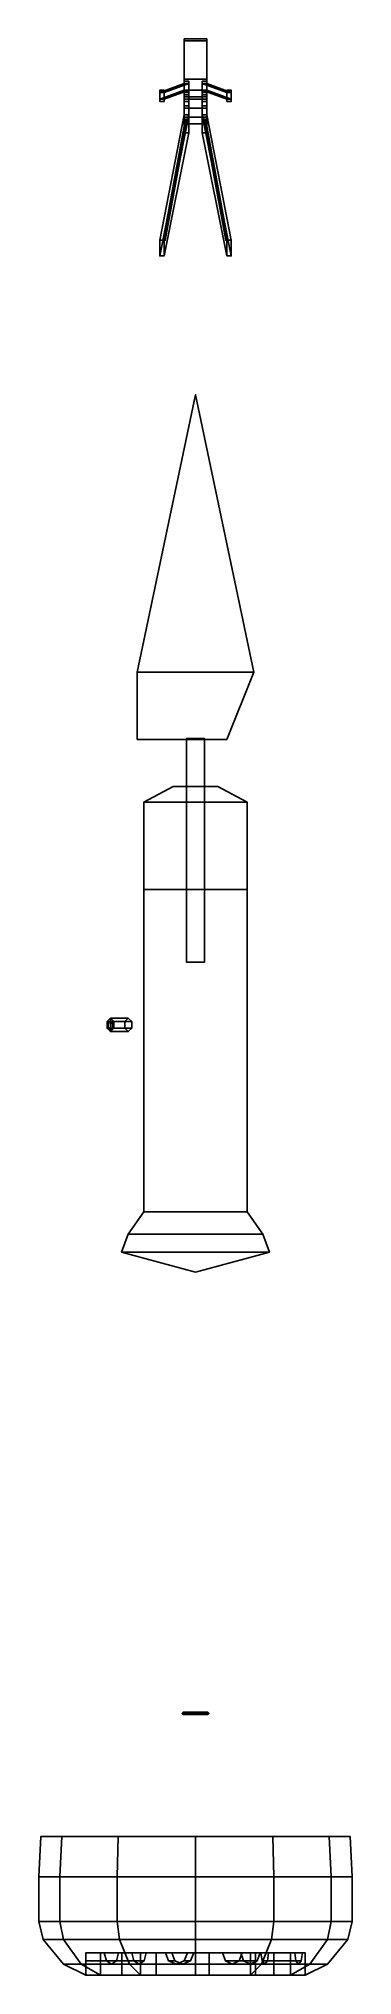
# Model space of a CAD drawing. Extents: x -0.7 to 0.7, y -4.27 to 4.38.
import ezdxf

# ---------------------------------------------------------------- set-up
doc = ezdxf.new("R2010")
doc.units = 0
doc.layers.get('0').update_dxf_attribs({"linetype": 'CONTINUOUS'})

msp = doc.modelspace()

# ---------------------------------------------------------------- linework, layer by layer
for points in [[(0.05, 4.12, -0.5), (-0.05, 4.12, -0.5), (-0.05, 4.38, -0.43), (0.05, 4.38, -0.43)], [(0.05, 4.38, -0.43), (-0.05, 4.38, -0.43), (-0.05, 4.37, -0.41), (0.05, 4.37, -0.41)], [(-0.05, 4, -0.44), (-0.05, 4.11, -0.41), (-0.05, 4.37, -0.41), (-0.05, 4.38, -0.43)], [(-0.05, 4.03, -0.48), (-0.05, 4, -0.44), (-0.05, 4.38, -0.43), (-0.05, 4.12, -0.5)], [(0.05, 4.37, -0.41), (-0.05, 4.37, -0.41), (-0.05, 4.2, -0.39), (0.05, 4.2, -0.39)], [(-0.05, 4.11, -0.41), (-0.05, 4.15, -0.39), (-0.05, 4.2, -0.39), (-0.05, 4.37, -0.41)], [(0.05, 4.11, -0.41), (0.05, 4, -0.44), (0.05, 4.38, -0.43), (0.05, 4.37, -0.41)], [(0.05, 4, -0.44), (0.05, 4.03, -0.48), (0.05, 4.12, -0.5), (0.05, 4.38, -0.43)], [(0.05, 4.15, -0.39), (0.05, 4.11, -0.41), (0.05, 4.37, -0.41), (0.05, 4.2, -0.39)], [(-0.03, 4.18, -0.3), (-0.05, 4.18, -0.3), (-0.16, 4.14, -0.12), (-0.14, 4.14, -0.12)], [(-0.05, 4.18, -0.3), (-0.05, 4.15, -0.3), (-0.16, 4.11, -0.12), (-0.16, 4.14, -0.12)], [(-0.03, 4.15, -0.3), (-0.03, 4.18, -0.3), (-0.14, 4.14, -0.12), (-0.14, 4.11, -0.12)], [(0.05, 4.2, -0.39), (-0.05, 4.2, -0.39), (-0.05, 4.15, -0.39), (0.05, 4.15, -0.39)], [(-0.05, 4.15, -0.31), (-0.05, 4.18, -0.3), (-0.05, 4.19, -0.32), (-0.05, 4.15, -0.38)], [(-0.05, 4.19, -0.32), (-0.03, 4.19, -0.32), (-0.03, 4.15, -0.38), (-0.05, 4.15, -0.38)], [(-0.05, 4.18, -0.3), (-0.03, 4.18, -0.3), (-0.03, 4.19, -0.32), (-0.05, 4.19, -0.32)], [(-0.05, 4.15, -0.31), (-0.05, 4.15, -0.3), (-0.05, 4.18, -0.3), (-0.05, 4.15, -0.31)], [(-0.03, 4.18, -0.3), (-0.03, 4.15, -0.31), (-0.03, 4.15, -0.38), (-0.03, 4.19, -0.32)], [(-0.03, 4.15, -0.3), (-0.03, 4.15, -0.31), (-0.03, 4.15, -0.31), (-0.03, 4.18, -0.3)], [(0.03, 4.15, -0.31), (0.03, 4.18, -0.3), (0.03, 4.19, -0.32), (0.03, 4.15, -0.38)], [(0.03, 4.19, -0.32), (0.05, 4.19, -0.32), (0.05, 4.15, -0.38), (0.03, 4.15, -0.38)], [(0.03, 4.18, -0.3), (0.05, 4.18, -0.3), (0.05, 4.19, -0.32), (0.03, 4.19, -0.32)], [(0.05, 4.18, -0.3), (0.03, 4.18, -0.3), (0.14, 4.14, -0.12), (0.16, 4.14, -0.12)], [(0.03, 4.18, -0.3), (0.03, 4.15, -0.3), (0.14, 4.11, -0.12), (0.14, 4.14, -0.12)], [(0.03, 4.15, -0.31), (0.03, 4.15, -0.3), (0.03, 4.18, -0.3), (0.03, 4.15, -0.31)], [(0.05, 4.18, -0.3), (0.05, 4.15, -0.31), (0.05, 4.15, -0.38), (0.05, 4.19, -0.32)], [(0.05, 4.15, -0.3), (0.05, 4.18, -0.3), (0.16, 4.14, -0.12), (0.16, 4.11, -0.12)], [(0.05, 4.15, -0.3), (0.05, 4.15, -0.31), (0.05, 4.15, -0.31), (0.05, 4.18, -0.3)], [(-0.05, 4.15, -0.3), (-0.03, 4.15, -0.3), (-0.14, 4.11, -0.12), (-0.16, 4.11, -0.12)], [(-0.16, 4.15, -0.12), (-0.16, 4.1, -0.12), (-0.16, 4.1, -0.02), (-0.16, 4.15, -0.02)], [(-0.14, 4.15, -0.12), (-0.16, 4.15, -0.12), (-0.16, 4.15, -0.02), (-0.14, 4.15, -0.02)], [(-0.14, 4.14, -0.12), (-0.16, 4.14, -0.12), (-0.16, 4.15, -0.12), (-0.14, 4.15, -0.12)], [(-0.16, 4.11, -0.12), (-0.14, 4.11, -0.12), (-0.14, 4.1, -0.12), (-0.16, 4.1, -0.12)], [(-0.16, 4.1, -0.12), (-0.14, 4.1, -0.12), (-0.14, 4.1, -0.02), (-0.16, 4.1, -0.02)], [(-0.14, 4.1, -0.12), (-0.14, 4.15, -0.12), (-0.14, 4.15, -0.02), (-0.14, 4.1, -0.02)], [(-0.05, 4.1, -0.39), (-0.05, 4.15, -0.38), (-0.05, 4.15, -0.39), (-0.05, 4.11, -0.41)], [(-0.05, 4.15, -0.38), (-0.03, 4.15, -0.38), (-0.03, 4.15, -0.39), (-0.05, 4.15, -0.39)], [(-0.05, 4.03, -0.35), (-0.05, 4.08, -0.33), (-0.05, 4.15, -0.38), (-0.05, 4.1, -0.39)], [(-0.05, 4.14, -0.31), (-0.03, 4.14, -0.31), (-0.03, 4.15, -0.31), (-0.05, 4.15, -0.31)], [(-0.05, 4.15, -0.31), (-0.03, 4.15, -0.31), (-0.03, 4.15, -0.3), (-0.05, 4.15, -0.3)], [(-0.05, 4.14, -0.31), (-0.05, 4.15, -0.31), (-0.05, 4.15, -0.38), (-0.05, 4.08, -0.33)], [(-0.05, 4.13, -0.3), (-0.03, 4.13, -0.3), (-0.03, 4.14, -0.31), (-0.05, 4.14, -0.31)], [(-0.05, 4.08, -0.32), (-0.05, 4.13, -0.3), (-0.05, 4.14, -0.31), (-0.05, 4.08, -0.33)], [(-0.05, 4.08, -0.32), (-0.03, 4.08, -0.32), (-0.03, 4.13, -0.3), (-0.05, 4.13, -0.3)], [(0.05, 4.07, -0.5), (-0.05, 4.07, -0.5), (-0.05, 4.12, -0.5), (0.05, 4.12, -0.5)], [(-0.05, 4.07, -0.5), (-0.05, 4.03, -0.48), (-0.05, 4.12, -0.5), (-0.05, 4.07, -0.5)], [(0.05, 4.11, -0.41), (-0.05, 4.11, -0.41), (-0.05, 4, -0.44), (0.05, 4, -0.44)], [(-0.03, 4.1, -0.39), (-0.05, 4.1, -0.39), (-0.05, 4.11, -0.41), (-0.03, 4.11, -0.41)], [(-0.03, 4.03, -0.35), (-0.05, 4.03, -0.35), (-0.05, 4.1, -0.39), (-0.03, 4.1, -0.39)], [(-0.05, 3.96, -0.32), (-0.05, 4.04, -0.32), (-0.05, 4.08, -0.33), (-0.05, 4.03, -0.35)], [(-0.05, 4.04, -0.32), (-0.03, 4.04, -0.32), (-0.03, 4.08, -0.33), (-0.05, 4.08, -0.33)], [(-0.05, 4.08, -0.33), (-0.03, 4.08, -0.33), (-0.03, 4.08, -0.32), (-0.05, 4.08, -0.32)], [(0.05, 4.03, -0.48), (-0.05, 4.03, -0.48), (-0.05, 4.07, -0.5), (0.05, 4.07, -0.5)], [(-0.03, 4.15, -0.38), (-0.03, 4.1, -0.39), (-0.03, 4.11, -0.41), (-0.03, 4.15, -0.39)], [(0.03, 4.11, -0.41), (0.03, 4.15, -0.39), (-0.03, 4.15, -0.39), (-0.03, 4.11, -0.41)], [(-0.03, 4.08, -0.33), (-0.03, 4.03, -0.35), (-0.03, 4.1, -0.39), (-0.03, 4.15, -0.38)], [(-0.03, 4.15, -0.31), (-0.03, 4.14, -0.31), (-0.03, 4.08, -0.33), (-0.03, 4.15, -0.38)], [(-0.03, 4.13, -0.3), (-0.03, 4.08, -0.32), (-0.03, 4.08, -0.33), (-0.03, 4.14, -0.31)], [(-0.03, 4.04, -0.32), (-0.03, 3.96, -0.32), (-0.03, 4.03, -0.35), (-0.03, 4.08, -0.33)], [(0.03, 4.15, -0.38), (0.05, 4.15, -0.38), (0.05, 4.15, -0.39), (0.03, 4.15, -0.39)], [(0.03, 4.1, -0.39), (0.03, 4.15, -0.38), (0.03, 4.15, -0.39), (0.03, 4.11, -0.41)], [(0.03, 4.15, -0.3), (0.05, 4.15, -0.3), (0.16, 4.11, -0.12), (0.14, 4.11, -0.12)], [(0.03, 4.03, -0.35), (0.03, 4.08, -0.33), (0.03, 4.15, -0.38), (0.03, 4.1, -0.39)], [(0.03, 4.14, -0.31), (0.05, 4.14, -0.31), (0.05, 4.15, -0.31), (0.03, 4.15, -0.31)], [(0.03, 4.15, -0.31), (0.05, 4.15, -0.31), (0.05, 4.15, -0.3), (0.03, 4.15, -0.3)], [(0.03, 4.14, -0.31), (0.03, 4.15, -0.31), (0.03, 4.15, -0.38), (0.03, 4.08, -0.33)], [(0.03, 4.13, -0.3), (0.05, 4.13, -0.3), (0.05, 4.14, -0.31), (0.03, 4.14, -0.31)], [(0.03, 4.08, -0.32), (0.03, 4.13, -0.3), (0.03, 4.14, -0.31), (0.03, 4.08, -0.33)], [(0.03, 4.08, -0.32), (0.05, 4.08, -0.32), (0.05, 4.13, -0.3), (0.03, 4.13, -0.3)], [(0.05, 4.1, -0.39), (0.03, 4.1, -0.39), (0.03, 4.11, -0.41), (0.05, 4.11, -0.41)], [(0.05, 4.03, -0.35), (0.03, 4.03, -0.35), (0.03, 4.1, -0.39), (0.05, 4.1, -0.39)], [(0.03, 3.96, -0.32), (0.03, 4.04, -0.32), (0.03, 4.08, -0.33), (0.03, 4.03, -0.35)], [(0.03, 4.04, -0.32), (0.05, 4.04, -0.32), (0.05, 4.08, -0.33), (0.03, 4.08, -0.33)], [(0.03, 4.08, -0.33), (0.05, 4.08, -0.33), (0.05, 4.08, -0.32), (0.03, 4.08, -0.32)], [(0.05, 4.15, -0.38), (0.05, 4.1, -0.39), (0.05, 4.11, -0.41), (0.05, 4.15, -0.39)], [(0.05, 4.08, -0.33), (0.05, 4.03, -0.35), (0.05, 4.1, -0.39), (0.05, 4.15, -0.38)], [(0.05, 4.15, -0.31), (0.05, 4.14, -0.31), (0.05, 4.08, -0.33), (0.05, 4.15, -0.38)], [(0.05, 4.13, -0.3), (0.05, 4.08, -0.32), (0.05, 4.08, -0.33), (0.05, 4.14, -0.31)], [(0.05, 4.03, -0.48), (0.05, 4.07, -0.5), (0.05, 4.07, -0.5), (0.05, 4.12, -0.5)], [(0.05, 4.04, -0.32), (0.05, 3.96, -0.32), (0.05, 4.03, -0.35), (0.05, 4.08, -0.33)], [(0.16, 4.14, -0.12), (0.14, 4.14, -0.12), (0.14, 4.15, -0.12), (0.16, 4.15, -0.12)], [(0.14, 4.15, -0.12), (0.14, 4.1, -0.12), (0.14, 4.1, -0.02), (0.14, 4.15, -0.02)], [(0.16, 4.15, -0.12), (0.14, 4.15, -0.12), (0.14, 4.15, -0.02), (0.16, 4.15, -0.02)], [(0.14, 4.11, -0.12), (0.16, 4.11, -0.12), (0.16, 4.1, -0.12), (0.14, 4.1, -0.12)], [(0.14, 4.1, -0.12), (0.16, 4.1, -0.12), (0.16, 4.1, -0.02), (0.14, 4.1, -0.02)], [(0.16, 4.1, -0.12), (0.16, 4.15, -0.12), (0.16, 4.15, -0.02), (0.16, 4.1, -0.02)], [(-0.16, 3.41, -0.11), (-0.16, 3.48, -0.11), (-0.05, 4.04, -0.32), (-0.05, 3.96, -0.32)], [(-0.16, 3.48, -0.11), (-0.14, 3.48, -0.11), (-0.03, 4.04, -0.32), (-0.05, 4.04, -0.32)], [(-0.04, 4.02, -0.435), (-0.045, 4.02, -0.44), (-0.145, 3.48, -0.14), (-0.14, 3.48, -0.135)], [(-0.045, 4.02, -0.44), (-0.04, 4.02, -0.445), (-0.14, 3.48, -0.145), (-0.145, 3.48, -0.14)], [(-0.14, 3.48, -0.11), (-0.14, 3.41, -0.11), (-0.03, 3.96, -0.32), (-0.03, 4.04, -0.32)], [(-0.035, 4.02, -0.44), (-0.04, 4.02, -0.435), (-0.14, 3.48, -0.135), (-0.135, 3.48, -0.14)], [(-0.04, 4.02, -0.445), (-0.035, 4.02, -0.44), (-0.135, 3.48, -0.14), (-0.14, 3.48, -0.145)], [(0.05, 4, -0.44), (-0.05, 4, -0.44), (-0.05, 4.03, -0.48), (0.05, 4.03, -0.48)], [(-0.03, 3.96, -0.32), (-0.05, 3.96, -0.32), (-0.05, 4.03, -0.35), (-0.03, 4.03, -0.35)], [(0.14, 3.41, -0.11), (0.14, 3.48, -0.11), (0.03, 4.04, -0.32), (0.03, 3.96, -0.32)], [(0.14, 3.48, -0.11), (0.16, 3.48, -0.11), (0.05, 4.04, -0.32), (0.03, 4.04, -0.32)], [(0.05, 3.96, -0.32), (0.03, 3.96, -0.32), (0.03, 4.03, -0.35), (0.05, 4.03, -0.35)], [(0.04, 4.02, -0.435), (0.035, 4.02, -0.44), (0.135, 3.48, -0.14), (0.14, 3.48, -0.135)], [(0.035, 4.02, -0.44), (0.04, 4.02, -0.445), (0.14, 3.48, -0.145), (0.135, 3.48, -0.14)], [(0.045, 4.02, -0.44), (0.04, 4.02, -0.435), (0.14, 3.48, -0.135), (0.145, 3.48, -0.14)], [(0.04, 4.02, -0.445), (0.045, 4.02, -0.44), (0.145, 3.48, -0.14), (0.14, 3.48, -0.145)], [(0.16, 3.48, -0.11), (0.16, 3.41, -0.11), (0.05, 3.96, -0.32), (0.05, 4.04, -0.32)], [(-0.14, 3.41, -0.11), (-0.16, 3.41, -0.11), (-0.05, 3.96, -0.32), (-0.03, 3.96, -0.32)], [(0.16, 3.41, -0.11), (0.14, 3.41, -0.11), (0.03, 3.96, -0.32), (0.05, 3.96, -0.32)], [(0.26, 1.55, -0.37), (-0.26, 1.55, -0.37), (0, 2.79, -0.26)], [(0.14, 1.25, -0.41), (-0.26, 1.25, -0.41), (-0.26, 1.55, -0.37), (0.26, 1.55, -0.37)], [(-0.04, 1.255, -0.75), (-0.04, 0.255, -0.75), (-0.04, 0.255, -0.735), (-0.04, 1.255, -0.735)], [(0.04, 1.255, -0.735), (0.04, 1.255, -0.75), (-0.04, 1.255, -0.75), (-0.04, 1.255, -0.735)], [(0.04, 1.255, -0.75), (0.04, 0.255, -0.75), (-0.04, 0.255, -0.75), (-0.04, 1.255, -0.75)], [(-0.04, 1.255, -0.735), (-0.04, 0.255, -0.735), (0.04, 0.255, -0.735), (0.04, 1.255, -0.735)], [(0.04, 0.255, -0.735), (0.04, 0.255, -0.75), (0.04, 1.255, -0.75), (0.04, 1.255, -0.735)], [(0.23, 0.97, -0.78), (-0.23, 0.97, -0.78), (-0.1, 1.04, -0.78), (0.1, 1.04, -0.78)], [(0.23, 0.58, -0.78), (-0.23, 0.58, -0.78), (-0.23, 0.97, -0.78), (0.23, 0.97, -0.78)], [(0.23, -0.86, -0.78), (-0.23, -0.86, -0.78), (-0.23, 0.58, -0.78), (0.23, 0.58, -0.78)], [(-0.38, 0.005, -1.02), (-0.395, -0.01, -1.02), (-0.315, -0.01, -0.56), (-0.3, 0.005, -0.56)], [(-0.38, -0.01, -1.02), (-0.39, -0.02, -1.02), (-0.395, -0.01, -1.02), (-0.38, 0.005, -1.02)], [(-0.365, -0.01, -1.02), (-0.38, 0.005, -1.02), (-0.3, 0.005, -0.56), (-0.285, -0.01, -0.56)], [(-0.37, -0.02, -1.02), (-0.38, -0.01, -1.02), (-0.38, 0.005, -1.02), (-0.365, -0.01, -1.02)], [(-0.395, -0.01, -1.02), (-0.395, -0.04, -1.02), (-0.315, -0.04, -0.56), (-0.315, -0.01, -0.56)], [(-0.39, -0.02, -1.02), (-0.39, -0.04, -1.02), (-0.395, -0.04, -1.02), (-0.395, -0.01, -1.02)], [(-0.395, -0.04, -1.02), (-0.38, -0.055, -1.02), (-0.3, -0.055, -0.56), (-0.315, -0.04, -0.56)], [(-0.39, -0.04, -1.02), (-0.38, -0.05, -1.02), (-0.38, -0.055, -1.02), (-0.395, -0.04, -1.02)], [(-0.38, -0.01, -1.08), (-0.39, -0.02, -1.08), (-0.39, -0.02, -1.02), (-0.38, -0.01, -1.02)], [(-0.39, -0.04, -1.08), (-0.39, -0.02, -1.08), (-0.38, -0.01, -1.08), (-0.38, -0.05, -1.08)], [(-0.39, -0.02, -1.08), (-0.39, -0.04, -1.08), (-0.39, -0.04, -1.02), (-0.39, -0.02, -1.02)], [(-0.39, -0.04, -1.08), (-0.38, -0.05, -1.08), (-0.38, -0.05, -1.02), (-0.39, -0.04, -1.02)], [(-0.37, -0.02, -1.08), (-0.38, -0.01, -1.08), (-0.38, -0.01, -1.02), (-0.37, -0.02, -1.02)], [(-0.38, -0.05, -1.08), (-0.38, -0.01, -1.08), (-0.37, -0.02, -1.08), (-0.37, -0.04, -1.08)], [(-0.38, -0.055, -1.02), (-0.365, -0.04, -1.02), (-0.285, -0.04, -0.56), (-0.3, -0.055, -0.56)], [(-0.38, -0.05, -1.08), (-0.37, -0.04, -1.08), (-0.37, -0.04, -1.02), (-0.38, -0.05, -1.02)], [(-0.38, -0.05, -1.02), (-0.37, -0.04, -1.02), (-0.365, -0.04, -1.02), (-0.38, -0.055, -1.02)], [(-0.37, -0.04, -1.02), (-0.37, -0.02, -1.02), (-0.365, -0.01, -1.02), (-0.365, -0.04, -1.02)], [(-0.37, -0.04, -1.08), (-0.37, -0.02, -1.08), (-0.37, -0.02, -1.02), (-0.37, -0.04, -1.02)], [(-0.365, -0.04, -1.02), (-0.365, -0.01, -1.02), (-0.285, -0.01, -0.56), (-0.285, -0.04, -0.56)], [(0.3, -0.96, -0.65), (-0.3, -0.96, -0.65), (-0.23, -0.86, -0.78), (0.23, -0.86, -0.78)], [(0.33, -1.04, -0.52), (-0.33, -1.04, -0.52), (-0.3, -0.96, -0.65), (0.3, -0.96, -0.65)], [(0, -1.13, -0.52), (0, -1.13, -0.52), (-0.33, -1.04, -0.52), (0.33, -1.04, -0.52)], [(-0.0389, -3.095, 0.8811), (-0.0424, -3.1, 0.8776), (-0.06, -3.1, 0.92), (-0.055, -3.095, 0.92)], [(-0.055, -3.095, 0.92), (-0.06, -3.1, 0.92), (-0.0424, -3.1, 0.9624), (-0.0389, -3.095, 0.9589)], [(-0.0424, -3.1, 0.8776), (-0.0389, -3.105, 0.8811), (-0.055, -3.105, 0.92), (-0.06, -3.1, 0.92)], [(-0.06, -3.1, 0.92), (-0.055, -3.105, 0.92), (-0.0389, -3.105, 0.9589), (-0.0424, -3.1, 0.9624)], [(0.0479, -3.1, 0.925), (0.055, -3.095, 0.92), (-0.055, -3.095, 0.92), (-0.0479, -3.1, 0.925)], [(0.055, -3.095, 0.92), (0.0479, -3.1, 0.915), (-0.0479, -3.1, 0.915), (-0.055, -3.095, 0.92)], [(-0.0354, -3.1, 0.8846), (-0.0389, -3.095, 0.8811), (-0.055, -3.095, 0.92), (-0.05, -3.1, 0.92)], [(-0.05, -3.1, 0.92), (-0.055, -3.095, 0.92), (-0.0389, -3.095, 0.9589), (-0.0354, -3.1, 0.9554)], [(0.055, -3.105, 0.92), (0.0479, -3.1, 0.925), (-0.0479, -3.1, 0.925), (-0.055, -3.105, 0.92)], [(0.0479, -3.1, 0.915), (0.055, -3.105, 0.92), (-0.055, -3.105, 0.92), (-0.0479, -3.1, 0.915)], [(-0.0389, -3.105, 0.8811), (-0.0354, -3.1, 0.8846), (-0.05, -3.1, 0.92), (-0.055, -3.105, 0.92)], [(-0.055, -3.105, 0.92), (-0.05, -3.1, 0.92), (-0.0354, -3.1, 0.9554), (-0.0389, -3.105, 0.9589)], [(0, -3.095, 0.865), (0, -3.1, 0.86), (-0.0424, -3.1, 0.8776), (-0.0389, -3.095, 0.8811)], [(-0.0389, -3.095, 0.9589), (-0.0424, -3.1, 0.9624), (0, -3.1, 0.98), (0, -3.095, 0.975)], [(0, -3.1, 0.86), (0, -3.105, 0.865), (-0.0389, -3.105, 0.8811), (-0.0424, -3.1, 0.8776)], [(-0.0424, -3.1, 0.9624), (-0.0389, -3.105, 0.9589), (0, -3.105, 0.975), (0, -3.1, 0.98)], [(0, -3.1, 0.87), (0, -3.095, 0.865), (-0.0389, -3.095, 0.8811), (-0.0354, -3.1, 0.8846)], [(-0.0354, -3.1, 0.9554), (-0.0389, -3.095, 0.9589), (0, -3.095, 0.975), (0, -3.1, 0.97)], [(0, -3.105, 0.865), (0, -3.1, 0.87), (-0.0354, -3.1, 0.8846), (-0.0389, -3.105, 0.8811)], [(-0.0389, -3.105, 0.9589), (-0.0354, -3.1, 0.9554), (0, -3.1, 0.97), (0, -3.105, 0.975)], [(-0.005, -3.1, 0.9679), (0, -3.095, 0.975), (0, -3.095, 0.76), (-0.005, -3.1, 0.76)], [(0, -3.105, 0.975), (-0.005, -3.1, 0.9679), (-0.005, -3.1, 0.76), (0, -3.105, 0.76)], [(0, -3.095, 0.975), (0.005, -3.1, 0.9679), (0.005, -3.1, 0.76), (0, -3.095, 0.76)], [(0.0354, -3.1, 0.8846), (0.0389, -3.095, 0.8811), (0, -3.095, 0.865), (0, -3.1, 0.87)], [(0.0389, -3.095, 0.8811), (0.0424, -3.1, 0.8776), (0, -3.1, 0.86), (0, -3.095, 0.865)], [(0, -3.1, 0.97), (0, -3.095, 0.975), (0.0389, -3.095, 0.9589), (0.0354, -3.1, 0.9554)], [(0, -3.095, 0.975), (0, -3.1, 0.98), (0.0424, -3.1, 0.9624), (0.0389, -3.095, 0.9589)], [(0.005, -3.1, 0.9679), (0, -3.105, 0.975), (0, -3.105, 0.76), (0.005, -3.1, 0.76)], [(0.0389, -3.105, 0.8811), (0.0354, -3.1, 0.8846), (0, -3.1, 0.87), (0, -3.105, 0.865)], [(0.0424, -3.1, 0.8776), (0.0389, -3.105, 0.8811), (0, -3.105, 0.865), (0, -3.1, 0.86)], [(0, -3.105, 0.975), (0, -3.1, 0.97), (0.0354, -3.1, 0.9554), (0.0389, -3.105, 0.9589)], [(0, -3.1, 0.98), (0, -3.105, 0.975), (0.0389, -3.105, 0.9589), (0.0424, -3.1, 0.9624)], [(0.05, -3.1, 0.92), (0.055, -3.095, 0.92), (0.0389, -3.095, 0.8811), (0.0354, -3.1, 0.8846)], [(0.0354, -3.1, 0.9554), (0.0389, -3.095, 0.9589), (0.055, -3.095, 0.92), (0.05, -3.1, 0.92)], [(0.055, -3.105, 0.92), (0.05, -3.1, 0.92), (0.0354, -3.1, 0.8846), (0.0389, -3.105, 0.8811)], [(0.0389, -3.105, 0.9589), (0.0354, -3.1, 0.9554), (0.05, -3.1, 0.92), (0.055, -3.105, 0.92)], [(0.055, -3.095, 0.92), (0.06, -3.1, 0.92), (0.0424, -3.1, 0.8776), (0.0389, -3.095, 0.8811)], [(0.0389, -3.095, 0.9589), (0.0424, -3.1, 0.9624), (0.06, -3.1, 0.92), (0.055, -3.095, 0.92)], [(0.06, -3.1, 0.92), (0.055, -3.105, 0.92), (0.0389, -3.105, 0.8811), (0.0424, -3.1, 0.8776)], [(0.0424, -3.1, 0.9624), (0.0389, -3.105, 0.9589), (0.055, -3.105, 0.92), (0.06, -3.1, 0.92)], [(-0.6062, -3.83, -0.34), (-0.7, -3.83, 0.01), (-0.69, -3.65, 0.01), (-0.5976, -3.65, -0.335)], [(-0.7, -3.83, 0.01), (-0.6062, -3.83, 0.36), (-0.5976, -3.65, 0.355), (-0.69, -3.65, 0.01)], [(-0.35, -3.83, -0.5962), (-0.6062, -3.83, -0.34), (-0.5976, -3.65, -0.335), (-0.345, -3.65, -0.5876)], [(-0.6062, -3.83, 0.36), (-0.35, -3.83, 0.6162), (-0.345, -3.65, 0.6076), (-0.5976, -3.65, 0.355)], [(0, -3.83, -0.69), (-0.35, -3.83, -0.5962), (-0.345, -3.65, -0.5876), (0, -3.65, -0.68)], [(-0.35, -3.83, 0.6162), (0, -3.83, 0.71), (0, -3.65, 0.7), (-0.345, -3.65, 0.6076)], [(0.35, -3.83, -0.5962), (0, -3.83, -0.69), (0, -3.65, -0.68), (0.345, -3.65, -0.5876)], [(0, -3.83, 0.71), (0.35, -3.83, 0.6162), (0.345, -3.65, 0.6076), (0, -3.65, 0.7)], [(0.6062, -3.83, -0.34), (0.35, -3.83, -0.5962), (0.345, -3.65, -0.5876), (0.5976, -3.65, -0.335)], [(0.35, -3.83, 0.6162), (0.6062, -3.83, 0.36), (0.5976, -3.65, 0.355), (0.345, -3.65, 0.6076)], [(0.7, -3.83, 0.01), (0.6062, -3.83, -0.34), (0.5976, -3.65, -0.335), (0.69, -3.65, 0.01)], [(0.6062, -3.83, 0.36), (0.7, -3.83, 0.01), (0.69, -3.65, 0.01), (0.5976, -3.65, 0.355)], [(-0.6062, -3.83, 0.36), (-0.7, -3.83, 0.01), (-0.7, -4.03, 0.01), (-0.6062, -4.03, 0.36)], [(-0.7, -3.83, 0.01), (-0.6062, -3.83, -0.34), (-0.6062, -4.03, -0.34), (-0.7, -4.03, 0.01)], [(-0.35, -3.83, 0.6162), (-0.6062, -3.83, 0.36), (-0.6062, -4.03, 0.36), (-0.35, -4.03, 0.6162)], [(-0.6062, -3.83, -0.34), (-0.35, -3.83, -0.5962), (-0.35, -4.03, -0.5962), (-0.6062, -4.03, -0.34)], [(0, -3.83, 0.71), (-0.35, -3.83, 0.6162), (-0.35, -4.03, 0.6162), (0, -4.03, 0.71)], [(-0.35, -3.83, -0.5962), (0, -3.83, -0.69), (0, -4.03, -0.69), (-0.35, -4.03, -0.5962)], [(0.35, -3.83, 0.6162), (0, -3.83, 0.71), (0, -4.03, 0.71), (0.35, -4.03, 0.6162)], [(0, -3.83, -0.69), (0.35, -3.83, -0.5962), (0.35, -4.03, -0.5962), (0, -4.03, -0.69)], [(0.6062, -3.83, 0.36), (0.35, -3.83, 0.6162), (0.35, -4.03, 0.6162), (0.6062, -4.03, 0.36)], [(0.35, -3.83, -0.5962), (0.6062, -3.83, -0.34), (0.6062, -4.03, -0.34), (0.35, -4.03, -0.5962)], [(0.7, -3.83, 0.01), (0.6062, -3.83, 0.36), (0.6062, -4.03, 0.36), (0.7, -4.03, 0.01)], [(0.6062, -3.83, -0.34), (0.7, -3.83, 0.01), (0.7, -4.03, 0.01), (0.6062, -4.03, -0.34)], [(-0.6062, -4.03, 0.36), (-0.7, -4.03, 0.01), (-0.68, -4.11, 0.01), (-0.5889, -4.11, 0.35)], [(-0.7, -4.03, 0.01), (-0.6062, -4.03, -0.34), (-0.5889, -4.11, -0.33), (-0.68, -4.11, 0.01)], [(-0.35, -4.03, 0.6162), (-0.6062, -4.03, 0.36), (-0.5889, -4.11, 0.35), (-0.34, -4.11, 0.5989)], [(-0.6062, -4.03, -0.34), (-0.35, -4.03, -0.5962), (-0.34, -4.11, -0.5789), (-0.5889, -4.11, -0.33)], [(0, -4.03, 0.71), (-0.35, -4.03, 0.6162), (-0.34, -4.11, 0.5989), (0, -4.11, 0.69)], [(-0.35, -4.03, -0.5962), (0, -4.03, -0.69), (0, -4.11, -0.67), (-0.34, -4.11, -0.5789)], [(0.35, -4.03, 0.6162), (0, -4.03, 0.71), (0, -4.11, 0.69), (0.34, -4.11, 0.5989)], [(0, -4.03, -0.69), (0.35, -4.03, -0.5962), (0.34, -4.11, -0.5789), (0, -4.11, -0.67)], [(0.6062, -4.03, 0.36), (0.35, -4.03, 0.6162), (0.34, -4.11, 0.5989), (0.5889, -4.11, 0.35)], [(0.35, -4.03, -0.5962), (0.6062, -4.03, -0.34), (0.5889, -4.11, -0.33), (0.34, -4.11, -0.5789)], [(0.7, -4.03, 0.01), (0.6062, -4.03, 0.36), (0.5889, -4.11, 0.35), (0.68, -4.11, 0.01)], [(0.6062, -4.03, -0.34), (0.7, -4.03, 0.01), (0.68, -4.11, 0.01), (0.5889, -4.11, -0.33)], [(-0.5889, -4.11, 0.35), (-0.68, -4.11, 0.01), (-0.59, -4.22, 0.01), (-0.511, -4.22, 0.305)], [(-0.68, -4.11, 0.01), (-0.5889, -4.11, -0.33), (-0.511, -4.22, -0.285), (-0.59, -4.22, 0.01)], [(-0.34, -4.11, 0.5989), (-0.5889, -4.11, 0.35), (-0.511, -4.22, 0.305), (-0.295, -4.22, 0.521)], [(-0.5889, -4.11, -0.33), (-0.34, -4.11, -0.5789), (-0.295, -4.22, -0.501), (-0.511, -4.22, -0.285)], [(0, -4.11, 0.69), (-0.34, -4.11, 0.5989), (-0.295, -4.22, 0.521), (0, -4.22, 0.6)], [(-0.34, -4.11, -0.5789), (0, -4.11, -0.67), (0, -4.22, -0.58), (-0.295, -4.22, -0.501)], [(0.34, -4.11, 0.5989), (0, -4.11, 0.69), (0, -4.22, 0.6), (0.295, -4.22, 0.521)], [(0, -4.11, -0.67), (0.34, -4.11, -0.5789), (0.295, -4.22, -0.501), (0, -4.22, -0.58)], [(0.5889, -4.11, 0.35), (0.34, -4.11, 0.5989), (0.295, -4.22, 0.521), (0.511, -4.22, 0.305)], [(0.34, -4.11, -0.5789), (0.5889, -4.11, -0.33), (0.511, -4.22, -0.285), (0.295, -4.22, -0.501)], [(0.68, -4.11, 0.01), (0.5889, -4.11, 0.35), (0.511, -4.22, 0.305), (0.59, -4.22, 0.01)], [(0.5889, -4.11, -0.33), (0.68, -4.11, 0.01), (0.59, -4.22, 0.01), (0.511, -4.22, -0.285)], [(-0.511, -4.22, 0.305), (-0.59, -4.22, 0.01), (-0.49, -4.27, 0.01), (-0.4244, -4.27, 0.255)], [(-0.59, -4.22, 0.01), (-0.511, -4.22, -0.285), (-0.4244, -4.27, -0.235), (-0.49, -4.27, 0.01)], [(-0.295, -4.22, 0.521), (-0.511, -4.22, 0.305), (-0.4244, -4.27, 0.255), (-0.245, -4.27, 0.4344)], [(-0.511, -4.22, -0.285), (-0.295, -4.22, -0.501), (-0.245, -4.27, -0.4144), (-0.4244, -4.27, -0.235)], [(-0.49, -4.17, 0.01), (-0.4244, -4.17, 0.255), (-0.4244, -4.27, 0.255), (-0.49, -4.27, 0.01)], [(-0.4244, -4.17, -0.235), (-0.49, -4.17, 0.01), (-0.49, -4.27, 0.01), (-0.4244, -4.27, -0.235)], [(-0.3289, -4.17, -0.04), (-0.3289, -4.2054, -0.0254), (-0.49, -4.2054, -0.0254), (-0.49, -4.17, -0.04)], [(-0.3289, -4.2054, 0.0454), (-0.3289, -4.17, 0.06), (-0.49, -4.17, 0.06), (-0.49, -4.2054, 0.0454)], [(-0.3289, -4.2054, -0.0254), (-0.3289, -4.22, 0.01), (-0.49, -4.22, 0.01), (-0.49, -4.2054, -0.0254)], [(-0.3289, -4.22, 0.01), (-0.3289, -4.2054, 0.0454), (-0.49, -4.2054, 0.0454), (-0.49, -4.22, 0.01)], [(-0.3289, -4.17, 0.06), (-0.3289, -4.17, 0.1297), (-0.4244, -4.17, 0.255), (-0.4766, -4.17, 0.06)], [(-0.3289, -4.17, -0.1097), (-0.3289, -4.17, -0.04), (-0.4766, -4.17, -0.04), (-0.4244, -4.17, -0.235)], [(-0.4244, -4.17, 0.255), (-0.245, -4.17, 0.4344), (-0.245, -4.27, 0.4344), (-0.4244, -4.27, 0.255)], [(-0.245, -4.17, -0.4144), (-0.4244, -4.17, -0.235), (-0.4244, -4.27, -0.235), (-0.245, -4.27, -0.4144)], [(-0.3289, -4.17, 0.1297), (-0.2841, -4.17, 0.1831), (-0.3994, -4.17, 0.2799), (-0.4244, -4.17, 0.255)], [(-0.2841, -4.17, -0.1631), (-0.3289, -4.17, -0.1097), (-0.4244, -4.17, -0.235), (-0.3994, -4.17, -0.2599)], [(-0.2747, -4.2054, -0.1743), (-0.2841, -4.17, -0.1631), (-0.4075, -4.17, -0.2667), (-0.3981, -4.2054, -0.2779)], [(-0.2841, -4.17, 0.1831), (-0.2747, -4.2054, 0.1943), (-0.3981, -4.2054, 0.2979), (-0.4075, -4.17, 0.2867)], [(-0.2519, -4.22, -0.2014), (-0.2747, -4.2054, -0.1743), (-0.3981, -4.2054, -0.2779), (-0.3754, -4.22, -0.305)], [(-0.2747, -4.2054, 0.1943), (-0.2519, -4.22, 0.2214), (-0.3754, -4.22, 0.325), (-0.3981, -4.2054, 0.2979)], [(-0.2292, -4.2054, -0.2285), (-0.2519, -4.22, -0.2014), (-0.3754, -4.22, -0.305), (-0.3526, -4.2054, -0.332)], [(-0.2519, -4.22, 0.2214), (-0.2292, -4.2054, 0.2485), (-0.3526, -4.2054, 0.352), (-0.3754, -4.22, 0.325)], [(-0.2198, -4.17, -0.2397), (-0.2292, -4.2054, -0.2285), (-0.3526, -4.2054, -0.332), (-0.3432, -4.17, -0.3433)], [(-0.2292, -4.2054, 0.2485), (-0.2198, -4.17, 0.2597), (-0.3432, -4.17, 0.3633), (-0.3526, -4.2054, 0.352)], [(-0.175, -4.17, 0.3131), (-0.3289, -4.17, 0.1297), (-0.3289, -4.27, 0.1297), (-0.175, -4.27, 0.3131)], [(-0.3289, -4.17, 0.1297), (-0.3289, -4.17, -0.1097), (-0.3289, -4.27, -0.1097), (-0.3289, -4.27, 0.1297)], [(-0.3289, -4.17, -0.1097), (-0.175, -4.17, -0.2931), (-0.175, -4.27, -0.2931), (-0.3289, -4.27, -0.1097)], [(-0.2198, -4.17, 0.2597), (-0.175, -4.17, 0.3131), (-0.245, -4.17, 0.4344), (-0.3285, -4.17, 0.3509)], [(-0.175, -4.17, -0.2931), (-0.2198, -4.17, -0.2397), (-0.3285, -4.17, -0.3309), (-0.245, -4.17, -0.4144)], [(0, -4.22, 0.6), (-0.295, -4.22, 0.521), (-0.245, -4.27, 0.4344), (0, -4.27, 0.5)], [(-0.295, -4.22, -0.501), (0, -4.22, -0.58), (0, -4.27, -0.48), (-0.245, -4.27, -0.4144)], [(-0.245, -4.17, 0.4344), (0, -4.17, 0.5), (0, -4.27, 0.5), (-0.245, -4.27, 0.4344)], [(0, -4.17, -0.48), (-0.245, -4.17, -0.4144), (-0.245, -4.27, -0.4144), (0, -4.27, -0.48)], [(-0.175, -4.17, 0.3131), (-0.1064, -4.17, 0.3252), (-0.131, -4.17, 0.4649), (-0.245, -4.17, 0.4344)], [(-0.1064, -4.17, -0.3052), (-0.175, -4.17, -0.2931), (-0.245, -4.17, -0.4144), (-0.131, -4.17, -0.4449)], [(0.0608, -4.17, 0.3547), (-0.175, -4.17, 0.3131), (-0.175, -4.27, 0.3131), (0.0608, -4.27, 0.3547)], [(-0.175, -4.17, -0.2931), (0.0608, -4.17, -0.3347), (0.0608, -4.27, -0.3347), (-0.175, -4.27, -0.2931)], [(-0.0919, -4.2054, -0.3078), (-0.1064, -4.17, -0.3052), (-0.1343, -4.17, -0.4639), (-0.1199, -4.2054, -0.4664)], [(-0.1064, -4.17, 0.3252), (-0.0919, -4.2054, 0.3278), (-0.1199, -4.2054, 0.4864), (-0.1343, -4.17, 0.4839)], [(-0.0571, -4.22, -0.3139), (-0.0919, -4.2054, -0.3078), (-0.1199, -4.2054, -0.4664), (-0.0851, -4.22, -0.4726)], [(-0.0919, -4.2054, 0.3278), (-0.0571, -4.22, 0.3339), (-0.0851, -4.22, 0.4926), (-0.1199, -4.2054, 0.4864)], [(-0.0223, -4.2054, -0.32), (-0.0571, -4.22, -0.3139), (-0.0851, -4.22, -0.4726), (-0.0503, -4.2054, -0.4787)], [(-0.0571, -4.22, 0.3339), (-0.0223, -4.2054, 0.34), (-0.0503, -4.2054, 0.4987), (-0.0851, -4.22, 0.4926)], [(-0.0079, -4.17, -0.3226), (-0.0223, -4.2054, -0.32), (-0.0503, -4.2054, -0.4787), (-0.0358, -4.17, -0.4812)], [(-0.0223, -4.2054, 0.34), (-0.0079, -4.17, 0.3426), (-0.0358, -4.17, 0.5012), (-0.0503, -4.2054, 0.4987)], [(-0.0079, -4.17, 0.3426), (0.0608, -4.17, 0.3547), (0, -4.17, 0.5), (-0.034, -4.17, 0.4909)], [(0.0608, -4.17, -0.3347), (-0.0079, -4.17, -0.3226), (-0.034, -4.17, -0.4709), (0, -4.17, -0.48)], [(0, -4.17, 0.5), (0.245, -4.17, 0.4344), (0.245, -4.27, 0.4344), (0, -4.27, 0.5)], [(0.245, -4.17, -0.4144), (0, -4.17, -0.48), (0, -4.27, -0.48), (0.245, -4.27, -0.4144)], [(0.0608, -4.17, 0.3547), (0.1211, -4.17, 0.3198), (0.195, -4.17, 0.4477), (0, -4.17, 0.5)], [(0.1211, -4.17, -0.2998), (0.0608, -4.17, -0.3347), (0, -4.17, -0.48), (0.195, -4.17, -0.4277)], [(0.295, -4.22, 0.521), (0, -4.22, 0.6), (0, -4.27, 0.5), (0.245, -4.27, 0.4344)], [(0, -4.22, -0.58), (0.295, -4.22, -0.501), (0.245, -4.27, -0.4144), (0, -4.27, -0.48)], [(0.2681, -4.17, 0.235), (0.0608, -4.17, 0.3547), (0.0608, -4.27, 0.3547), (0.2681, -4.27, 0.235)], [(0.0608, -4.17, -0.3347), (0.2681, -4.17, -0.215), (0.2681, -4.27, -0.215), (0.0608, -4.27, -0.3347)], [(0.1338, -4.2054, -0.2925), (0.1211, -4.17, -0.2998), (0.2017, -4.17, -0.4394), (0.2144, -4.2054, -0.432)], [(0.1211, -4.17, 0.3198), (0.1338, -4.2054, 0.3125), (0.2144, -4.2054, 0.452), (0.2017, -4.17, 0.4594)], [(0.1644, -4.22, -0.2748), (0.1338, -4.2054, -0.2925), (0.2144, -4.2054, -0.432), (0.245, -4.22, -0.4144)], [(0.1338, -4.2054, 0.3125), (0.1644, -4.22, 0.2948), (0.245, -4.22, 0.4344), (0.2144, -4.2054, 0.452)], [(0.1951, -4.2054, -0.2572), (0.1644, -4.22, -0.2748), (0.245, -4.22, -0.4144), (0.2756, -4.2054, -0.3967)], [(0.1644, -4.22, 0.2948), (0.1951, -4.2054, 0.2772), (0.2756, -4.2054, 0.4167), (0.245, -4.22, 0.4344)], [(0.2077, -4.17, -0.2498), (0.1951, -4.2054, -0.2572), (0.2756, -4.2054, -0.3967), (0.2883, -4.17, -0.3894)], [(0.1951, -4.2054, 0.2772), (0.2077, -4.17, 0.2698), (0.2883, -4.17, 0.4094), (0.2756, -4.2054, 0.4167)], [(0.2077, -4.17, 0.2698), (0.2681, -4.17, 0.235), (0.4244, -4.17, 0.255), (0.2816, -4.17, 0.3977)], [(0.2681, -4.17, -0.215), (0.2077, -4.17, -0.2498), (0.2816, -4.17, -0.3777), (0.4244, -4.17, -0.235)], [(0.245, -4.17, 0.4344), (0.4244, -4.17, 0.255), (0.4244, -4.27, 0.255), (0.245, -4.27, 0.4344)], [(0.4244, -4.17, -0.235), (0.245, -4.17, -0.4144), (0.245, -4.27, -0.4144), (0.4244, -4.27, -0.235)], [(0.511, -4.22, 0.305), (0.295, -4.22, 0.521), (0.245, -4.27, 0.4344), (0.4244, -4.27, 0.255)], [(0.295, -4.22, -0.501), (0.511, -4.22, -0.285), (0.4244, -4.27, -0.235), (0.245, -4.27, -0.4144)], [(0.35, -4.17, 0.01), (0.2681, -4.17, 0.235), (0.2681, -4.27, 0.235), (0.35, -4.27, 0.01)], [(0.2681, -4.17, -0.215), (0.35, -4.17, 0.01), (0.35, -4.27, 0.01), (0.2681, -4.27, -0.215)], [(0.2681, -4.17, 0.235), (0.292, -4.17, 0.1695), (0.4335, -4.17, 0.221), (0.4244, -4.17, 0.255)], [(0.292, -4.17, -0.1495), (0.2681, -4.17, -0.215), (0.4244, -4.17, -0.235), (0.4335, -4.17, -0.201)], [(0.297, -4.2054, -0.1357), (0.292, -4.17, -0.1495), (0.4433, -4.17, -0.2046), (0.4484, -4.2054, -0.1908)], [(0.292, -4.17, 0.1695), (0.297, -4.2054, 0.1557), (0.4484, -4.2054, 0.2108), (0.4433, -4.17, 0.2246)], [(0.3091, -4.22, -0.1025), (0.297, -4.2054, -0.1357), (0.4484, -4.2054, -0.1908), (0.4604, -4.22, -0.1576)], [(0.297, -4.2054, 0.1557), (0.3091, -4.22, 0.1225), (0.4604, -4.22, 0.1776), (0.4484, -4.2054, 0.2108)], [(0.3212, -4.2054, -0.0693), (0.3091, -4.22, -0.1025), (0.4604, -4.22, -0.1576), (0.4725, -4.2054, -0.1244)], [(0.3091, -4.22, 0.1225), (0.3212, -4.2054, 0.0893), (0.4725, -4.2054, 0.1444), (0.4604, -4.22, 0.1776)], [(0.3262, -4.17, -0.0555), (0.3212, -4.2054, -0.0693), (0.4725, -4.2054, -0.1244), (0.4776, -4.17, -0.1106)], [(0.3212, -4.2054, 0.0893), (0.3262, -4.17, 0.0755), (0.4776, -4.17, 0.1306), (0.4725, -4.2054, 0.1444)], [(0.35, -4.17, 0.01), (0.3262, -4.17, -0.0555), (0.4594, -4.17, -0.104), (0.49, -4.17, 0.01)], [(0.3262, -4.17, 0.0755), (0.35, -4.17, 0.01), (0.49, -4.17, 0.01), (0.4594, -4.17, 0.124)], [(0.4244, -4.17, 0.255), (0.49, -4.17, 0.01), (0.49, -4.27, 0.01), (0.4244, -4.27, 0.255)], [(0.49, -4.17, 0.01), (0.4244, -4.17, -0.235), (0.4244, -4.27, -0.235), (0.49, -4.27, 0.01)], [(0.59, -4.22, 0.01), (0.511, -4.22, 0.305), (0.4244, -4.27, 0.255), (0.49, -4.27, 0.01)], [(0.511, -4.22, -0.285), (0.59, -4.22, 0.01), (0.49, -4.27, 0.01), (0.4244, -4.27, -0.235)], [(-0.175, -4.27, 0.3131), (-0.3289, -4.27, 0.1297), (-0.2819, -4.27, 0.1126), (-0.15, -4.27, 0.2698)], [(-0.3289, -4.27, 0.1297), (-0.3289, -4.27, -0.1097), (-0.2819, -4.27, -0.0926), (-0.2819, -4.27, 0.1126)], [(-0.3289, -4.27, -0.1097), (-0.175, -4.27, -0.2931), (-0.15, -4.27, -0.2498), (-0.2819, -4.27, -0.0926)], [(0.0608, -4.27, 0.3547), (-0.175, -4.27, 0.3131), (-0.15, -4.27, 0.2698), (0.0521, -4.27, 0.3054)], [(-0.175, -4.27, -0.2931), (0.0608, -4.27, -0.3347), (0.0521, -4.27, -0.2854), (-0.15, -4.27, -0.2498)], [(0.0608, -4.27, -0.3347), (0.2681, -4.27, -0.215), (0.2298, -4.27, -0.1828), (0.0521, -4.27, -0.2854)], [(0.2681, -4.27, 0.235), (0.0608, -4.27, 0.3547), (0.0521, -4.27, 0.3054), (0.2298, -4.27, 0.2028)], [(0.2681, -4.27, -0.215), (0.35, -4.27, 0.01), (0.3, -4.27, 0.01), (0.2298, -4.27, -0.1828)], [(0.35, -4.27, 0.01), (0.2681, -4.27, 0.235), (0.2298, -4.27, 0.2028), (0.3, -4.27, 0.01)]]:
    msp.add_3dface(points)

doc.saveas('drawing.dxf')
